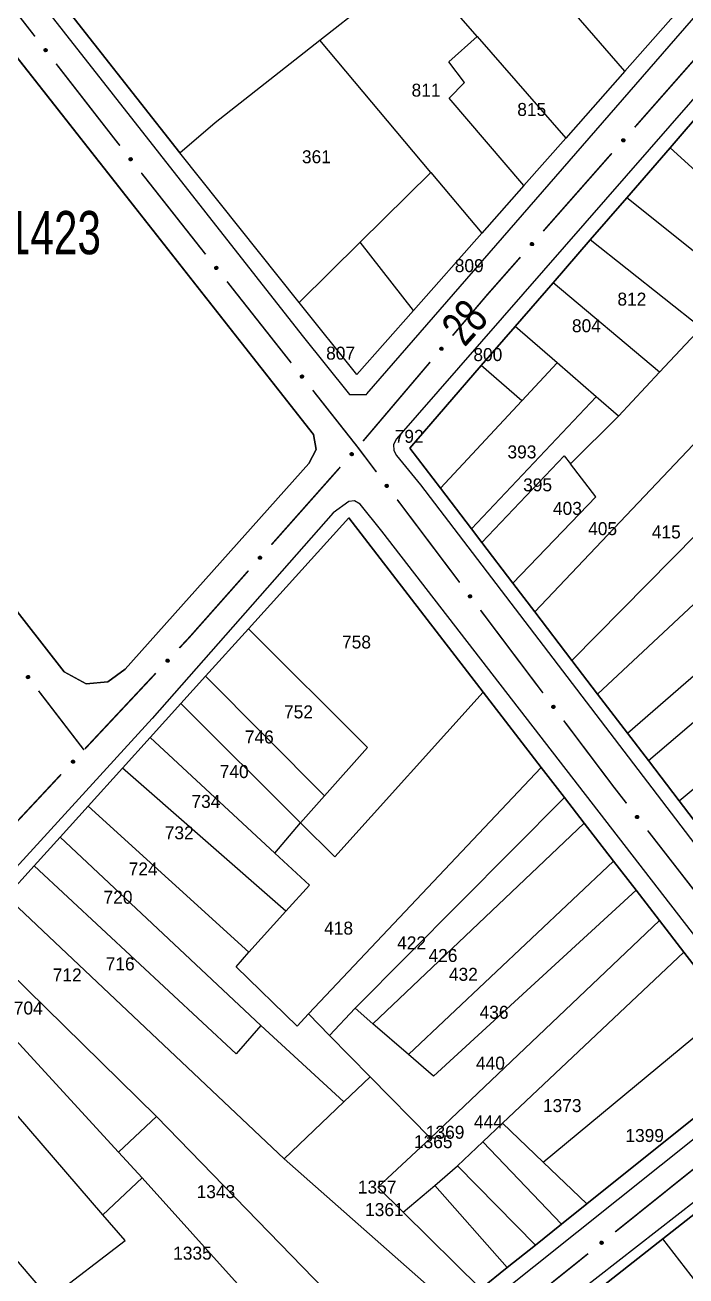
# Model space of a CAD drawing. Extents: x 200123 to 201542, y 4839549 to 4841240.
# Drawn here: x 200723.2 to 200799.7, y 4839982.2 to 4840126.8 of the extents above; entities that cross this region are included whole.
import ezdxf
from ezdxf.enums import TextEntityAlignment as Align

# ---------------------------------------------------------------- set-up
doc = ezdxf.new("R2010")
doc.units = 0
doc.header["$LTSCALE"] = 1.5
doc.header["$MEASUREMENT"] = 0
for name, color, linetype in [('CD_MALHA_LOTES', 7, 'CONTINUOUS'), ('CD_TXT_QUADRA', 2, 'CONTINUOUS'), ('RU-QUADRA', 210, 'CONTINUOUS'), ('SV-EIXO-RUA-PAV', 20, 'CONTINUOUS'), ('SV-RUA-PAVIM', 7, 'CONTINUOUS'), ('SV-TXT-RUA-PAV', 7, 'CONTINUOUS'), ('Th_NmrPort', 1, 'CONTINUOUS')]:
    doc.layers.add(name, color=color, linetype=linetype)
doc.styles.add('ARIAL', font='ARIAL.SHX')

msp = doc.modelspace()

# ---------------------------------------------------------------- linework, layer by layer
at = {"layer": 'CD_MALHA_LOTES', "linetype": 'Continuous', "flags": 128}
for points in [[(200706.27, 4840156.33), (200741.15, 4840112.02)], [(200792.64, 4840121.47), (200776.47, 4840140.09)], [(200680.42, 4840112.7), (200727.78, 4840052.02), (200730.31, 4840050.63), (200732.8, 4840050.88), (200734.82, 4840052.34), (200756.06, 4840076.1), (200756.92, 4840077.73), (200756.59, 4840079.46), (200711.19, 4840137.21)], [(200757.35, 4840125.07), (200768.35, 4840133.72)], [(200775.55, 4840125.48), (200768.35, 4840133.72)], [(200799.43, 4840129.15), (200792.64, 4840121.47)], [(200745.23, 4840115.55), (200757.35, 4840125.07)], [(200770.18, 4840109.77), (200757.35, 4840125.07)], [(200772.27, 4840122.57), (200775.55, 4840125.48)], [(200775.55, 4840125.48), (200785.81, 4840113.74)], [(200774.09, 4840120.16), (200772.27, 4840122.57)], [(200792.64, 4840121.47), (200785.81, 4840113.74)], [(200772.29, 4840118.35), (200774.09, 4840120.16)], [(200780.94, 4840108.24), (200772.29, 4840118.35)], [(200797.85, 4840112.63), (200802.06, 4840117.49)], [(200741.15, 4840112.02), (200745.23, 4840115.55)], [(200785.81, 4840113.74), (200780.94, 4840108.24)], [(200754.96, 4840094.74), (200741.15, 4840112.02)], [(200792.84, 4840106.85), (200797.85, 4840112.63)], [(200816.79, 4840095.41), (200797.85, 4840112.63)], [(200762.01, 4840101.7), (200770.18, 4840109.77)], [(200770.18, 4840109.77), (200776.08, 4840102.74)], [(200780.94, 4840108.24), (200776.08, 4840102.74)], [(200788.61, 4840101.97), (200792.84, 4840106.85)], [(200812.63, 4840091.03), (200792.84, 4840106.85)], [(200754.96, 4840094.74), (200762.01, 4840101.7)], [(200768.16, 4840093.79), (200762.01, 4840101.7)], [(200776.08, 4840102.74), (200768.16, 4840093.79)], [(200784.33, 4840097.02), (200788.61, 4840101.97)], [(200801.44, 4840091.82), (200788.61, 4840101.97)], [(200779.95, 4840091.96), (200784.33, 4840097.02)], [(200796.62, 4840086.67), (200784.33, 4840097.02)], [(200761.62, 4840086.4), (200754.96, 4840094.74)], [(200786.51, 4840053.35), (200827.07, 4840094.41)], [(200768.16, 4840093.79), (200761.62, 4840086.4)], [(200776.02, 4840087.43), (200779.95, 4840091.96)], [(200784.78, 4840087.77), (200779.95, 4840091.96)], [(200801.44, 4840091.82), (200796.62, 4840086.67)], [(200789.48, 4840049.45), (200832.27, 4840089.43)], [(200767.76, 4840077.9), (200776.02, 4840087.43)], [(200780.7, 4840083.38), (200776.02, 4840087.43)], [(200784.78, 4840087.77), (200780.7, 4840083.38)], [(200789.31, 4840083.84), (200784.78, 4840087.77)], [(200782.21, 4840058.97), (200808.27, 4840086.43)], [(200796.62, 4840086.67), (200791.89, 4840081.6)], [(200771.3, 4840073.27), (200780.7, 4840083.38)], [(200774.89, 4840068.57), (200789.31, 4840083.84)], [(200791.89, 4840081.6), (200789.31, 4840083.84)], [(200792.93, 4840044.94), (200837.52, 4840083.64)], [(200786.35, 4840076.06), (200791.89, 4840081.6)], [(200795.36, 4840041.76), (200840.03, 4840079.82)], [(200771.3, 4840073.27), (200767.76, 4840077.9)], [(200776.08, 4840067), (200785.6, 4840077.02)], [(200785.6, 4840077.02), (200786.35, 4840076.06)], [(200789.28, 4840072.26), (200786.35, 4840076.06)], [(200774.89, 4840068.57), (200771.3, 4840073.27)], [(200779.68, 4840062.29), (200789.28, 4840072.26)], [(200749.07, 4840057.01), (200760.68, 4840069.85)], [(200760.68, 4840069.85), (200776.24, 4840049.69)], [(200798.92, 4840037.1), (200839.15, 4840070.7)], [(200776.08, 4840067), (200774.89, 4840068.57)], [(200779.68, 4840062.29), (200776.08, 4840067)], [(200782.21, 4840058.97), (200779.68, 4840062.29)], [(200786.51, 4840053.35), (200782.21, 4840058.97)], [(200744.13, 4840051.54), (200749.07, 4840057.01)], [(200762.84, 4840043.3), (200749.07, 4840057.01)], [(200789.48, 4840049.45), (200786.51, 4840053.35)], [(200741.26, 4840048.36), (200744.13, 4840051.54)], [(200757.88, 4840037.71), (200744.13, 4840051.54)], [(200776.24, 4840049.69), (200759.06, 4840030.63)], [(200776.24, 4840049.69), (200782.96, 4840040.98)], [(200792.93, 4840044.94), (200789.48, 4840049.45)], [(200737.71, 4840044.43), (200741.26, 4840048.36)], [(200755.1, 4840034.57), (200741.26, 4840048.36)], [(200734.52, 4840040.9), (200737.71, 4840044.43)], [(200752.15, 4840031.06), (200737.71, 4840044.43)], [(200795.36, 4840041.76), (200792.93, 4840044.94)], [(200757.88, 4840037.71), (200762.84, 4840043.3)], [(200730.55, 4840036.51), (200734.52, 4840040.9)], [(200753.39, 4840024.35), (200734.52, 4840040.9)], [(200756.02, 4840012.47), (200782.96, 4840040.98)], [(200782.96, 4840040.98), (200785.64, 4840037.51)], [(200798.92, 4840037.1), (200795.36, 4840041.76)], [(200727.3, 4840032.91), (200730.55, 4840036.51)], [(200749.13, 4840019.62), (200730.55, 4840036.51)], [(200755.1, 4840034.57), (200757.88, 4840037.71)], [(200761.41, 4840013.14), (200785.64, 4840037.51)], [(200785.64, 4840037.51), (200787.93, 4840034.54)], [(200806, 4840027.83), (200798.92, 4840037.1)], [(200752.15, 4840031.06), (200755.1, 4840034.57)], [(200759.06, 4840030.63), (200755.1, 4840034.57)], [(200763.49, 4840011.34), (200787.93, 4840034.54)], [(200787.93, 4840034.54), (200791.33, 4840030.14)], [(200724.31, 4840029.61), (200727.3, 4840032.91)], [(200750.51, 4840011.14), (200727.3, 4840032.91)], [(200756.13, 4840027.38), (200752.15, 4840031.06)], [(200721.1, 4840026.05), (200724.31, 4840029.61)], [(200747.65, 4840007.85), (200724.31, 4840029.61)], [(200767.6, 4840007.79), (200791.33, 4840030.14)], [(200791.33, 4840030.14), (200793.92, 4840026.79)], [(200753.39, 4840024.35), (200756.13, 4840027.38)], [(200793.92, 4840026.79), (200770.5, 4840005.28)], [(200793.92, 4840026.79), (200796.62, 4840023.29)], [(200753.2, 4839995.73), (200721.1, 4840026.05)], [(200749.13, 4840019.62), (200753.39, 4840024.35)], [(200770.13, 4839998.12), (200796.62, 4840023.29)], [(200796.62, 4840023.29), (200799.46, 4840019.61)], [(200738.46, 4840000.61), (200717.05, 4840021.57)], [(200747.67, 4840017.91), (200749.13, 4840019.62)], [(200778.47, 4839999.83), (200799.46, 4840019.61)], [(200799.46, 4840019.61), (200804.54, 4840013.03)], [(200734.03, 4839996.51), (200714.05, 4840018.25)], [(200754.72, 4840011.07), (200747.67, 4840017.91)], [(200732.23, 4839989.26), (200710.56, 4840014.39)], [(200756.02, 4840012.47), (200754.72, 4840011.07)], [(200758.46, 4840009.99), (200756.02, 4840012.47)], [(200758.46, 4840009.99), (200761.41, 4840013.14)], [(200763.49, 4840011.34), (200761.41, 4840013.14)], [(200783.16, 4839995.35), (200804.54, 4840013.03)], [(200804.54, 4840013.03), (200807.77, 4840008.84), (200807.17, 4840005.67), (200788.22, 4839990.51)], [(200750.51, 4840011.14), (200747.65, 4840007.85)], [(200760.13, 4840002.31), (200750.51, 4840011.14)], [(200767.6, 4840007.79), (200763.49, 4840011.34)], [(200763.17, 4840005.2), (200758.46, 4840009.99)], [(200770.5, 4840005.28), (200767.6, 4840007.79)], [(200726.06, 4839979.58), (200703.23, 4840006.27)], [(200760.13, 4840002.31), (200763.17, 4840005.2)], [(200770.13, 4839998.12), (200763.17, 4840005.2)], [(200753.2, 4839995.73), (200760.13, 4840002.31)], [(200734.03, 4839996.51), (200738.46, 4840000.61)], [(200738.46, 4840000.61), (200765.74, 4839972.54)], [(200776.19, 4839997.69), (200778.47, 4839999.83)], [(200783.16, 4839995.35), (200778.47, 4839999.83)], [(200797.02, 4839986.46), (200814.48, 4840000.19)], [(200764.06, 4839992.44), (200770.13, 4839998.12)], [(200773.27, 4839994.93), (200776.19, 4839997.69)], [(200785.3, 4839988.18), (200776.19, 4839997.69)], [(200736.78, 4839993.51), (200734.03, 4839996.51)], [(200772.95, 4839978.3), (200753.2, 4839995.73)], [(200770.63, 4839992.66), (200773.27, 4839994.93)], [(200782.28, 4839985.76), (200773.27, 4839994.93)], [(200788.22, 4839990.51), (200783.16, 4839995.35)], [(200732.23, 4839989.26), (200736.78, 4839993.51)], [(200759.88, 4839967.85), (200736.78, 4839993.51)], [(200766.99, 4839989.55), (200764.06, 4839992.44)], [(200766.99, 4839989.55), (200770.63, 4839992.66)], [(200779.03, 4839983.16), (200770.63, 4839992.66)], [(200788.22, 4839990.51), (200785.3, 4839988.18)], [(200734.8, 4839986.27), (200732.23, 4839989.26)], [(200775.96, 4839980.71), (200766.99, 4839989.55)], [(200785.3, 4839988.18), (200782.28, 4839985.76)], [(200726.06, 4839979.58), (200734.8, 4839986.27)], [(200788.35, 4839979.65), (200797.02, 4839986.46)], [(200807.51, 4839972.9), (200797.02, 4839986.46)], [(200782.28, 4839985.76), (200779.03, 4839983.16)], [(200779.03, 4839983.16), (200775.96, 4839980.71)]]:
    msp.add_lwpolyline(points, dxfattribs=at)
at = {"layer": 'RU-QUADRA', "linetype": 'Continuous', "flags": 128}
for points in [[(200815.32, 4840147.11), (200799.43, 4840129.15), (200792.64, 4840121.47), (200785.81, 4840113.74), (200780.94, 4840108.24), (200776.08, 4840102.74), (200768.16, 4840093.79), (200761.62, 4840086.4), (200754.96, 4840094.74), (200741.15, 4840112.02), (200706.27, 4840156.33), (200711.93, 4840160.52), (200718.93, 4840166.08), (200722.77, 4840169.13), (200726.25, 4840171.89), (200730.64, 4840175.37), (200734.06, 4840178.09), (200737.37, 4840180.72), (200741.04, 4840183.63), (200744.33, 4840186.24), (200750.56, 4840191.18), (200792.24, 4840224.27), (200793.67, 4840225.45), (200835.56, 4840171.21)], [(200802.06, 4840117.49), (200797.85, 4840112.63), (200792.84, 4840106.85), (200788.61, 4840101.97), (200784.33, 4840097.02), (200779.95, 4840091.96), (200776.02, 4840087.43), (200767.76, 4840077.9), (200771.3, 4840073.27), (200774.89, 4840068.57), (200776.08, 4840067), (200779.68, 4840062.29), (200782.21, 4840058.97), (200786.51, 4840053.35), (200789.48, 4840049.45), (200792.93, 4840044.94), (200795.36, 4840041.76), (200798.92, 4840037.1), (200806, 4840027.83)], [(200804.54, 4840013.03), (200799.46, 4840019.61), (200796.62, 4840023.29), (200793.92, 4840026.79), (200791.33, 4840030.14), (200787.93, 4840034.54), (200785.64, 4840037.51), (200782.96, 4840040.98), (200776.24, 4840049.69), (200760.68, 4840069.85), (200749.07, 4840057.01), (200744.13, 4840051.54), (200741.26, 4840048.36), (200737.71, 4840044.43), (200734.52, 4840040.9), (200730.55, 4840036.51), (200727.3, 4840032.91), (200724.31, 4840029.61), (200721.1, 4840026.05)], [(200775.96, 4839980.71), (200779.03, 4839983.16), (200782.28, 4839985.76), (200785.3, 4839988.18), (200788.22, 4839990.51), (200807.17, 4840005.67)], [(200814.48, 4840000.19), (200797.02, 4839986.46), (200788.35, 4839979.65)]]:
    msp.add_lwpolyline(points, dxfattribs=at)
msp.add_lwpolyline([(200697.21, 4840150.98), (200699.07, 4840151.52), (200700.47, 4840150.85), (200756.59, 4840079.46), (200756.92, 4840077.73), (200756.06, 4840076.1), (200734.82, 4840052.34), (200732.8, 4840050.88), (200730.31, 4840050.63), (200727.78, 4840052.02), (200673.82, 4840121.16), (200671.39, 4840123.94), (200670.1, 4840126.13), (200669.86, 4840128.02), (200671.07, 4840130.3)], close=True, dxfattribs=at)
at = {"layer": 'SV-EIXO-RUA-PAV', "const_width": 0.18}
for points in [[(200724.383133, 4840125.487824), (200717.017682, 4840134.961479)], [(200801.698481, 4840123.98917), (200793.765448, 4840114.985449)], [(200733.54, 4840113.71), (200726.838284, 4840122.329939)], [(200733.590413, 4840113.646121), (200733.54, 4840113.71)], [(200734.209922, 4840112.861131), (200733.590413, 4840113.646121)], [(200791.121104, 4840111.984208), (200783.188071, 4840102.980487)], [(200744.122064, 4840100.301297), (200736.687958, 4840109.721173)], [(200780.543727, 4840099.979247), (200777.238297, 4840096.227696)], [(200754.034207, 4840087.741463), (200746.6001, 4840097.161339)], [(200777.238297, 4840096.227696), (200776.65, 4840095.56)], [(200776.65, 4840095.56), (200772.695031, 4840090.902574)], [(200770.105899, 4840087.853575), (200762.338501, 4840078.706579)], [(200761.73, 4840077.99), (200756.512242, 4840084.601504)], [(200762.077758, 4840077.528833), (200761.73, 4840077.99)], [(200763.884009, 4840075.133534), (200762.077758, 4840077.528833)], [(200759.699885, 4840075.700521), (200751.738427, 4840066.721925)], [(200773.517347, 4840062.358606), (200766.292343, 4840071.939802)], [(200749.084608, 4840063.72906), (200742.45006, 4840056.246896)], [(200783.150686, 4840049.583678), (200775.925682, 4840059.164874)], [(200742.24, 4840056.01), (200741.089009, 4840054.781584)], [(200742.45006, 4840056.246896), (200742.24, 4840056.01)], [(200738.354066, 4840051.862666), (200730.149235, 4840043.105911)], [(200724.797907, 4840049.835788), (200729.671974, 4840043.492014)], [(200791.29, 4840038.79), (200785.55902, 4840046.389946)], [(200729.671974, 4840043.492014), (200730.05, 4840043)], [(200727.418382, 4840040.183165), (200719.226284, 4840031.414498)], [(200791.58564, 4840038.410046), (200791.29, 4840038.79)], [(200792.813832, 4840036.831583), (200791.58564, 4840038.410046)], [(200802.639365, 4840024.203879), (200795.270215, 4840033.674657)], [(200791.502089, 4839987.26735), (200800.864252, 4839994.774007)], [(200779.019205, 4839977.258473), (200788.381368, 4839984.76513)]]:
    msp.add_lwpolyline(points, dxfattribs=at)
at = {"layer": 'SV-EIXO-RUA-PAV'}
for points in [[(200725.611992, 4840123.727884), (200725.563382, 4840123.733272), (200725.522705, 4840123.747842), (200725.492276, 4840123.76976), (200725.470437, 4840123.796139), (200725.451134, 4840123.825642), (200725.438236, 4840123.859682), (200725.432289, 4840123.900633), (200725.437351, 4840123.949434), (200725.455016, 4840123.990122), (200725.474907, 4840124.021104), (200725.501103, 4840124.04546), (200725.530078, 4840124.063732), (200725.565879, 4840124.075961), (200725.607438, 4840124.081582), (200725.656386, 4840124.075304), (200725.696167, 4840124.060746), (200725.725042, 4840124.038774), (200725.749361, 4840124.012284), (200725.768707, 4840123.981927), (200725.781176, 4840123.94844), (200725.786761, 4840123.906587), (200725.779924, 4840123.858357), (200725.765857, 4840123.818515), (200725.744296, 4840123.789338), (200725.717677, 4840123.765983), (200725.688321, 4840123.746263), (200725.654644, 4840123.731873), (200725.611992, 4840123.727884)], [(200792.620856, 4840113.519861), (200792.624633, 4840113.471098), (200792.617907, 4840113.428417), (200792.602052, 4840113.394433), (200792.580211, 4840113.368056), (200792.554827, 4840113.343587), (200792.523792, 4840113.324564), (200792.48467, 4840113.311081), (200792.435781, 4840113.306949), (200792.392511, 4840113.316712), (200792.358362, 4840113.330473), (200792.329546, 4840113.351664), (200792.306189, 4840113.376722), (200792.287495, 4840113.409613), (200792.274218, 4840113.449393), (200792.271253, 4840113.498653), (200792.278133, 4840113.540451), (200792.294332, 4840113.572919), (200792.315819, 4840113.601754), (200792.342034, 4840113.626424), (200792.372606, 4840113.644921), (200792.412683, 4840113.658217), (200792.461341, 4840113.6605), (200792.503108, 4840113.654114), (200792.535795, 4840113.638375), (200792.563707, 4840113.616581), (200792.588558, 4840113.59142), (200792.608979, 4840113.561019), (200792.620856, 4840113.519861)], [(200735.451539, 4840111.110168), (200735.40289, 4840111.115203), (200735.362109, 4840111.129477), (200735.331521, 4840111.151173), (200735.309491, 4840111.177393), (200735.289975, 4840111.206755), (200735.276829, 4840111.2407), (200735.270585, 4840111.281607), (200735.275292, 4840111.330443), (200735.292661, 4840111.371259), (200735.312326, 4840111.402385), (200735.338344, 4840111.42693), (200735.367186, 4840111.445412), (200735.402897, 4840111.457901), (200735.444414, 4840111.463824), (200735.493407, 4840111.457902), (200735.533292, 4840111.443634), (200735.562327, 4840111.421872), (200735.586838, 4840111.395559), (200735.606403, 4840111.365343), (200735.619115, 4840111.331948), (200735.625004, 4840111.290137), (200735.618518, 4840111.241858), (200735.604741, 4840111.201915), (200735.583393, 4840111.172583), (200735.556944, 4840111.149035), (200735.527732, 4840111.129102), (200735.49416, 4840111.114467), (200735.451539, 4840111.110168)], [(200782.043479, 4840101.514899), (200782.047256, 4840101.466137), (200782.040531, 4840101.423456), (200782.024675, 4840101.389472), (200782.002834, 4840101.363095), (200781.97745, 4840101.338626), (200781.946415, 4840101.319603), (200781.907293, 4840101.306119), (200781.858404, 4840101.301987), (200781.815134, 4840101.31175), (200781.780985, 4840101.325512), (200781.752169, 4840101.346703), (200781.728813, 4840101.37176), (200781.710119, 4840101.404651), (200781.696841, 4840101.444431), (200781.693876, 4840101.493691), (200781.700756, 4840101.535489), (200781.716955, 4840101.567958), (200781.738443, 4840101.596792), (200781.764657, 4840101.621462), (200781.795229, 4840101.63996), (200781.835306, 4840101.653256), (200781.883964, 4840101.655538), (200781.925731, 4840101.649152), (200781.958418, 4840101.633414), (200781.98633, 4840101.61162), (200782.011181, 4840101.586458), (200782.031602, 4840101.556057), (200782.043479, 4840101.514899)], [(200745.363681, 4840098.550334), (200745.315033, 4840098.555368), (200745.274251, 4840098.569643), (200745.243664, 4840098.591339), (200745.221634, 4840098.617558), (200745.202117, 4840098.646921), (200745.188972, 4840098.680866), (200745.182727, 4840098.721772), (200745.187434, 4840098.770609), (200745.204803, 4840098.811425), (200745.224469, 4840098.84255), (200745.250486, 4840098.867096), (200745.279328, 4840098.885578), (200745.31504, 4840098.898066), (200745.356557, 4840098.90399), (200745.405549, 4840098.898068), (200745.445434, 4840098.8838), (200745.474469, 4840098.862038), (200745.49898, 4840098.835725), (200745.518546, 4840098.805509), (200745.531257, 4840098.772114), (200745.537146, 4840098.730302), (200745.530661, 4840098.682024), (200745.516884, 4840098.642081), (200745.495535, 4840098.612749), (200745.469087, 4840098.5892), (200745.439874, 4840098.569267), (200745.406302, 4840098.554633), (200745.363681, 4840098.550334)], [(200771.577376, 4840089.416342), (200771.582042, 4840089.367656), (200771.576097, 4840089.32486), (200771.560865, 4840089.290592), (200771.539509, 4840089.263821), (200771.514576, 4840089.238893), (200771.483893, 4840089.219307), (200771.445023, 4840089.205111), (200771.396218, 4840089.200088), (200771.352777, 4840089.209059), (200771.318383, 4840089.222195), (200771.289185, 4840089.242857), (200771.265374, 4840089.267484), (200771.246083, 4840089.300028), (200771.232082, 4840089.339559), (200771.228219, 4840089.388757), (200771.234335, 4840089.430674), (200771.249939, 4840089.463432), (200771.270896, 4840089.492654), (200771.296656, 4840089.517798), (200771.326885, 4840089.536851), (200771.366713, 4840089.550876), (200771.415321, 4840089.554046), (200771.457198, 4840089.548423), (200771.490167, 4840089.533284), (200771.518471, 4840089.512003), (200771.543778, 4840089.487299), (200771.56475, 4840089.457276), (200771.577376, 4840089.416342)], [(200755.275824, 4840085.9905), (200755.227175, 4840085.995534), (200755.186393, 4840086.009809), (200755.155806, 4840086.031505), (200755.133776, 4840086.057724), (200755.114259, 4840086.087087), (200755.101114, 4840086.121031), (200755.094869, 4840086.161938), (200755.099577, 4840086.210775), (200755.116945, 4840086.251591), (200755.136611, 4840086.282716), (200755.162629, 4840086.307262), (200755.191471, 4840086.325743), (200755.227182, 4840086.338232), (200755.268699, 4840086.344156), (200755.317691, 4840086.338234), (200755.357577, 4840086.323965), (200755.386611, 4840086.302203), (200755.411122, 4840086.275891), (200755.430688, 4840086.245675), (200755.4434, 4840086.21228), (200755.449289, 4840086.170468), (200755.442803, 4840086.12219), (200755.429026, 4840086.082247), (200755.407677, 4840086.052914), (200755.381229, 4840086.029366), (200755.352017, 4840086.009433), (200755.318445, 4840085.994798), (200755.275824, 4840085.9905)], [(200761.204484, 4840077.231425), (200761.208107, 4840077.182651), (200761.201247, 4840077.139991), (200761.185284, 4840077.106058), (200761.16336, 4840077.07975), (200761.137899, 4840077.055361), (200761.106804, 4840077.036436), (200761.067639, 4840077.023077), (200761.018737, 4840077.019099), (200760.975498, 4840077.028999), (200760.941393, 4840077.042868), (200760.912644, 4840077.06415), (200760.889367, 4840077.089281), (200760.870777, 4840077.122231), (200760.857625, 4840077.162053), (200760.854816, 4840077.211322), (200760.861828, 4840077.253098), (200760.87813, 4840077.285515), (200760.899708, 4840077.314282), (200760.926, 4840077.338869), (200760.956631, 4840077.35727), (200760.996749, 4840077.370439), (200761.045415, 4840077.372568), (200761.087161, 4840077.366049), (200761.119798, 4840077.350207), (200761.147641, 4840077.328326), (200761.172413, 4840077.303086), (200761.192738, 4840077.27262), (200761.204484, 4840077.231425)], [(200765.086792, 4840073.355671), (200765.038266, 4840073.361775), (200764.997808, 4840073.376943), (200764.967706, 4840073.399307), (200764.946258, 4840073.426005), (200764.927392, 4840073.45579), (200764.914997, 4840073.490016), (200764.909654, 4840073.53105), (200764.915435, 4840073.579771), (200764.933698, 4840073.620195), (200764.954044, 4840073.65088), (200764.980595, 4840073.674847), (200765.009837, 4840073.69269), (200765.045814, 4840073.704389), (200765.087452, 4840073.709398), (200765.136302, 4840073.702399), (200765.175864, 4840073.687256), (200765.204412, 4840073.664861), (200765.228338, 4840073.638015), (200765.247234, 4840073.607376), (200765.259208, 4840073.573709), (200765.264175, 4840073.531778), (200765.256629, 4840073.483654), (200765.241976, 4840073.444024), (200765.219987, 4840073.415168), (200765.193027, 4840073.392208), (200765.163383, 4840073.372923), (200765.129497, 4840073.35903), (200765.086792, 4840073.355671)], [(200750.589207, 4840065.259963), (200750.59283, 4840065.211189), (200750.58597, 4840065.168529), (200750.570007, 4840065.134596), (200750.548083, 4840065.108288), (200750.522622, 4840065.0839), (200750.491527, 4840065.064975), (200750.452362, 4840065.051615), (200750.40346, 4840065.047637), (200750.360222, 4840065.057537), (200750.326116, 4840065.071407), (200750.297367, 4840065.092689), (200750.27409, 4840065.11782), (200750.2555, 4840065.15077), (200750.242349, 4840065.190591), (200750.239539, 4840065.23986), (200750.246551, 4840065.281637), (200750.262853, 4840065.314053), (200750.284431, 4840065.34282), (200750.310723, 4840065.367407), (200750.341354, 4840065.385808), (200750.381472, 4840065.398977), (200750.430138, 4840065.401106), (200750.471884, 4840065.394588), (200750.504521, 4840065.378746), (200750.532364, 4840065.356864), (200750.557136, 4840065.331624), (200750.577461, 4840065.301159), (200750.589207, 4840065.259963)], [(200774.72013, 4840060.580743), (200774.671604, 4840060.586846), (200774.631147, 4840060.602015), (200774.601044, 4840060.624379), (200774.579596, 4840060.651077), (200774.560731, 4840060.680862), (200774.548335, 4840060.715088), (200774.542992, 4840060.756122), (200774.548773, 4840060.804843), (200774.567036, 4840060.845267), (200774.587382, 4840060.875952), (200774.613934, 4840060.899919), (200774.643175, 4840060.917761), (200774.679153, 4840060.929461), (200774.72079, 4840060.93447), (200774.769641, 4840060.927471), (200774.809202, 4840060.912328), (200774.837751, 4840060.889933), (200774.861677, 4840060.863087), (200774.880573, 4840060.832448), (200774.892546, 4840060.798781), (200774.897514, 4840060.75685), (200774.889967, 4840060.708726), (200774.875314, 4840060.669096), (200774.853326, 4840060.64024), (200774.826365, 4840060.61728), (200774.796722, 4840060.597995), (200774.762836, 4840060.584102), (200774.72013, 4840060.580743)], [(200739.900106, 4840053.351707), (200739.902389, 4840053.302852), (200739.894361, 4840053.260396), (200739.877473, 4840053.226913), (200739.854835, 4840053.201217), (200739.828715, 4840053.177536), (200739.797112, 4840053.159472), (200739.757595, 4840053.147192), (200739.708603, 4840053.144558), (200739.665652, 4840053.15564), (200739.63194, 4840053.17044), (200739.603786, 4840053.192503), (200739.581207, 4840053.218263), (200739.563528, 4840053.251711), (200739.551475, 4840053.291879), (200739.550018, 4840053.341206), (200739.558174, 4840053.382774), (200739.575359, 4840053.414732), (200739.597719, 4840053.442895), (200739.624676, 4840053.466752), (200739.655799, 4840053.484305), (200739.696264, 4840053.496369), (200739.744969, 4840053.497161), (200739.786522, 4840053.4895), (200739.818712, 4840053.472768), (200739.845943, 4840053.450131), (200739.870013, 4840053.424221), (200739.889495, 4840053.393209), (200739.900106, 4840053.351707)], [(200723.579142, 4840051.602734), (200723.627721, 4840051.597068), (200723.668314, 4840051.582265), (200723.698617, 4840051.560174), (200723.720304, 4840051.53367), (200723.739438, 4840051.504056), (200723.752141, 4840051.469944), (200723.757854, 4840051.428959), (200723.752513, 4840051.380188), (200723.734615, 4840051.339601), (200723.714547, 4840051.308734), (200723.688212, 4840051.284528), (200723.659133, 4840051.266423), (200723.623262, 4840051.254399), (200723.581672, 4840051.249015), (200723.53276, 4840051.255573), (200723.493064, 4840051.270359), (200723.464315, 4840051.292496), (200723.440147, 4840051.319125), (200723.420976, 4840051.349592), (200723.408699, 4840051.38315), (200723.403354, 4840051.425034), (200723.410466, 4840051.473224), (200723.424761, 4840051.512985), (200723.446489, 4840051.542038), (200723.473241, 4840051.56524), (200723.50271, 4840051.584792), (200723.536469, 4840051.598989), (200723.579142, 4840051.602734)], [(200784.353469, 4840047.805815), (200784.304943, 4840047.811918), (200784.264485, 4840047.827087), (200784.234383, 4840047.849451), (200784.212935, 4840047.876149), (200784.194069, 4840047.905934), (200784.181674, 4840047.940159), (200784.176331, 4840047.981194), (200784.182112, 4840048.029915), (200784.200375, 4840048.070339), (200784.220721, 4840048.101024), (200784.247272, 4840048.124991), (200784.276514, 4840048.142833), (200784.312492, 4840048.154533), (200784.354129, 4840048.159542), (200784.402979, 4840048.152543), (200784.442541, 4840048.1374), (200784.471089, 4840048.115005), (200784.495015, 4840048.088159), (200784.513911, 4840048.05752), (200784.525885, 4840048.023853), (200784.530852, 4840047.981922), (200784.523306, 4840047.933798), (200784.508653, 4840047.894168), (200784.486664, 4840047.865312), (200784.459704, 4840047.842352), (200784.43006, 4840047.823067), (200784.396174, 4840047.809174), (200784.353469, 4840047.805815)], [(200728.962257, 4840041.674451), (200728.964611, 4840041.6256), (200728.956645, 4840041.583133), (200728.939806, 4840041.549625), (200728.917205, 4840041.523896), (200728.891119, 4840041.500178), (200728.859542, 4840041.482067), (200728.820044, 4840041.46973), (200728.771055, 4840041.467024), (200728.728088, 4840041.478044), (200728.694355, 4840041.492795), (200728.666169, 4840041.514817), (200728.643552, 4840041.540545), (200728.625825, 4840041.573967), (200728.613713, 4840041.614117), (200728.612185, 4840041.663442), (200728.62028, 4840041.705022), (200728.637419, 4840041.737004), (200728.659737, 4840041.765201), (200728.68666, 4840041.789096), (200728.717758, 4840041.806695), (200728.758205, 4840041.818817), (200728.806909, 4840041.81968), (200728.848472, 4840041.812079), (200728.880687, 4840041.795395), (200728.907951, 4840041.772797), (200728.932059, 4840041.746922), (200728.951585, 4840041.715938), (200728.962257, 4840041.674451)], [(200794.043378, 4840035.072123), (200793.994765, 4840035.077491), (200793.954083, 4840035.092046), (200793.923645, 4840035.113951), (200793.901796, 4840035.140322), (200793.882482, 4840035.169818), (200793.86957, 4840035.203852), (200793.863607, 4840035.244801), (200793.86865, 4840035.293604), (200793.886299, 4840035.3343), (200793.906178, 4840035.365289), (200793.932364, 4840035.389655), (200793.961332, 4840035.407938), (200793.997129, 4840035.420181), (200794.038685, 4840035.425819), (200794.087636, 4840035.41956), (200794.127422, 4840035.405018), (200794.156306, 4840035.383057), (200794.180636, 4840035.356576), (200794.199993, 4840035.326227), (200794.212475, 4840035.292745), (200794.218076, 4840035.250893), (200794.211259, 4840035.202661), (200794.197208, 4840035.162813), (200794.175658, 4840035.133629), (200794.149048, 4840035.110263), (200794.119699, 4840035.090531), (200794.086028, 4840035.076128), (200794.043378, 4840035.072123)], [(200789.76077, 4839986.012243), (200789.765429, 4839986.060929), (200789.779388, 4839986.101819), (200789.800846, 4839986.132573), (200789.826895, 4839986.154805), (200789.856106, 4839986.174548), (200789.889948, 4839986.187956), (200789.930805, 4839986.194516), (200789.979677, 4839986.190186), (200790.020626, 4839986.173133), (200790.051902, 4839986.153709), (200790.076648, 4839986.127881), (200790.095352, 4839986.099183), (200790.108116, 4839986.063569), (200790.114361, 4839986.022099), (200790.108817, 4839985.973062), (200790.094857, 4839985.933068), (200790.07332, 4839985.903866), (200790.047198, 4839985.879153), (200790.017134, 4839985.859354), (200789.983838, 4839985.846385), (200789.942073, 4839985.840173), (200789.893746, 4839985.846286), (200789.853698, 4839985.859754), (200789.824201, 4839985.880875), (200789.80045, 4839985.907141), (200789.780292, 4839985.936198), (200789.765398, 4839985.969656), (200789.76077, 4839986.012243)]]:
    msp.add_lwpolyline(points, close=True, dxfattribs=at)
for points in [[(200725.611992, 4840123.727884), (200725.432289, 4840123.900633)], [(200725.654644, 4840123.731873), (200725.437351, 4840123.949434)], [(200725.563382, 4840123.733272), (200725.438236, 4840123.859682)], [(200725.634222, 4840123.731646), (200725.438468, 4840123.923406)], [(200725.585633, 4840123.731895), (200725.440134, 4840123.874577)], [(200725.668691, 4840123.742889), (200725.448649, 4840123.965889)], [(200725.540158, 4840123.741478), (200725.450897, 4840123.836279)], [(200725.522705, 4840123.747842), (200725.451134, 4840123.825642)], [(200725.688321, 4840123.746263), (200725.455016, 4840123.990122)], [(200725.69981, 4840123.758441), (200725.466607, 4840124.000592)], [(200725.717677, 4840123.765983), (200725.474907, 4840124.021104)], [(200725.729733, 4840123.779977), (200725.491147, 4840124.033498)], [(200725.744296, 4840123.789338), (200725.501103, 4840124.04546)], [(200725.753554, 4840123.807139), (200725.517839, 4840124.052521)], [(200725.765857, 4840123.818515), (200725.530078, 4840124.063732)], [(200725.77235, 4840123.840764), (200725.55171, 4840124.066756)], [(200725.779924, 4840123.858357), (200725.565879, 4840124.075961)], [(200725.779778, 4840123.884564), (200725.588931, 4840124.076682)], [(200725.786761, 4840123.906587), (200725.607438, 4840124.081582)], [(200725.77871, 4840123.930401), (200725.63704, 4840124.072604)], [(200725.781176, 4840123.94844), (200725.656386, 4840124.075304)], [(200725.771776, 4840123.96822), (200725.680601, 4840124.063261)], [(200725.768707, 4840123.981927), (200725.696167, 4840124.060746)], [(200792.372606, 4840113.644921), (200792.271253, 4840113.498653)], [(200792.412683, 4840113.658217), (200792.274218, 4840113.449393)], [(200792.390789, 4840113.645865), (200792.277516, 4840113.48015)], [(200792.342034, 4840113.626424), (200792.278133, 4840113.540451)], [(200792.354928, 4840113.631996), (200792.278567, 4840113.524689)], [(200792.435621, 4840113.655466), (200792.282486, 4840113.432125)], [(200792.461341, 4840113.6605), (200792.287495, 4840113.409613)], [(200792.480038, 4840113.656341), (200792.299182, 4840113.397409)], [(200792.503108, 4840113.654114), (200792.306189, 4840113.376722)], [(200792.51658, 4840113.644149), (200792.319487, 4840113.366789)], [(200792.535795, 4840113.638375), (200792.329546, 4840113.351664)], [(200792.54771, 4840113.625814), (200792.343156, 4840113.344115)], [(200792.563707, 4840113.616581), (200792.358362, 4840113.330473)], [(200792.574451, 4840113.600434), (200792.380063, 4840113.326146)], [(200792.588558, 4840113.59142), (200792.392511, 4840113.316712)], [(200792.595536, 4840113.572764), (200792.417507, 4840113.314978)], [(200792.608979, 4840113.561019), (200792.435781, 4840113.306949)], [(200792.613012, 4840113.540998), (200792.461144, 4840113.312903)], [(200792.620856, 4840113.519861), (200792.48467, 4840113.311081)], [(200792.621834, 4840113.493216), (200792.508804, 4840113.32365)], [(200792.624633, 4840113.471098), (200792.523792, 4840113.324564)], [(200792.620904, 4840113.446751), (200792.544422, 4840113.34137)], [(200792.617907, 4840113.428417), (200792.554827, 4840113.343587)], [(200735.451539, 4840111.110168), (200735.270585, 4840111.281607)], [(200735.49416, 4840111.114467), (200735.275292, 4840111.330443)], [(200735.47374, 4840111.114092), (200735.276598, 4840111.304424)], [(200735.40289, 4840111.115203), (200735.276829, 4840111.2407)], [(200735.425151, 4840111.113987), (200735.278619, 4840111.255609)], [(200735.508127, 4840111.125585), (200735.28647, 4840111.34698)], [(200735.379608, 4840111.12324), (200735.289661, 4840111.217389)], [(200735.362109, 4840111.129477), (200735.289975, 4840111.206755)], [(200735.527732, 4840111.129102), (200735.292661, 4840111.371259)], [(200735.539132, 4840111.141362), (200735.304176, 4840111.381812)], [(200735.556944, 4840111.149035), (200735.312326, 4840111.402385)], [(200735.568898, 4840111.163115), (200735.328476, 4840111.414896)], [(200735.583393, 4840111.172583), (200735.338344, 4840111.42693)], [(200735.592521, 4840111.19045), (200735.355028, 4840111.434113)], [(200735.604741, 4840111.201915), (200735.367186, 4840111.445412)], [(200735.611072, 4840111.224211), (200735.388795, 4840111.448593)], [(200735.618518, 4840111.241858), (200735.402897, 4840111.457901)], [(200735.618181, 4840111.268064), (200735.425943, 4840111.45879)], [(200735.625004, 4840111.290137), (200735.444414, 4840111.463824)], [(200735.61678, 4840111.313891), (200735.474081, 4840111.455061)], [(200735.619115, 4840111.331948), (200735.493407, 4840111.457902)], [(200735.609572, 4840111.351659), (200735.517708, 4840111.446035)], [(200735.606403, 4840111.365343), (200735.533292, 4840111.443634)], [(200781.795229, 4840101.63996), (200781.693876, 4840101.493691)], [(200781.835306, 4840101.653256), (200781.696841, 4840101.444431)], [(200781.813412, 4840101.640903), (200781.700139, 4840101.475189)], [(200781.764657, 4840101.621462), (200781.700756, 4840101.535489)], [(200781.777551, 4840101.627035), (200781.701191, 4840101.519728)], [(200781.858244, 4840101.650505), (200781.705109, 4840101.427164)], [(200781.883964, 4840101.655538), (200781.710119, 4840101.404651)], [(200781.902661, 4840101.651379), (200781.721805, 4840101.392448)], [(200781.925731, 4840101.649152), (200781.728813, 4840101.37176)], [(200781.939203, 4840101.639187), (200781.74211, 4840101.361828)], [(200781.958418, 4840101.633414), (200781.752169, 4840101.346703)], [(200781.970333, 4840101.620853), (200781.765779, 4840101.339154)], [(200781.98633, 4840101.61162), (200781.780985, 4840101.325512)], [(200781.997074, 4840101.595473), (200781.802686, 4840101.321185)], [(200782.011181, 4840101.586458), (200781.815134, 4840101.31175)], [(200782.018159, 4840101.567802), (200781.84013, 4840101.310017)], [(200782.031602, 4840101.556057), (200781.858404, 4840101.301987)], [(200782.035635, 4840101.536036), (200781.883767, 4840101.307941)], [(200782.043479, 4840101.514899), (200781.907293, 4840101.306119)], [(200782.044457, 4840101.488255), (200781.931427, 4840101.318689)], [(200782.047256, 4840101.466137), (200781.946415, 4840101.319603)], [(200782.043527, 4840101.44179), (200781.967045, 4840101.336409)], [(200782.040531, 4840101.423456), (200781.97745, 4840101.338626)], [(200745.363681, 4840098.550334), (200745.182727, 4840098.721772)], [(200745.406302, 4840098.554633), (200745.187434, 4840098.770609)], [(200745.385883, 4840098.554258), (200745.188741, 4840098.74459)], [(200745.315033, 4840098.555368), (200745.188972, 4840098.680866)], [(200745.337294, 4840098.554153), (200745.190761, 4840098.695775)], [(200745.420269, 4840098.565751), (200745.198612, 4840098.787146)], [(200745.29175, 4840098.563405), (200745.201803, 4840098.657555)], [(200745.274251, 4840098.569643), (200745.202117, 4840098.646921)], [(200745.439874, 4840098.569267), (200745.204803, 4840098.811425)], [(200745.451274, 4840098.581528), (200745.216318, 4840098.821978)], [(200745.469087, 4840098.5892), (200745.224469, 4840098.84255)], [(200745.48104, 4840098.603281), (200745.240618, 4840098.855062)], [(200745.495535, 4840098.612749), (200745.250486, 4840098.867096)], [(200745.504663, 4840098.630616), (200745.267171, 4840098.874279)], [(200745.516884, 4840098.642081), (200745.279328, 4840098.885578)], [(200745.523214, 4840098.664377), (200745.300938, 4840098.888759)], [(200745.530661, 4840098.682024), (200745.31504, 4840098.898066)], [(200745.530324, 4840098.70823), (200745.338086, 4840098.898955)], [(200745.537146, 4840098.730302), (200745.356557, 4840098.90399)], [(200745.528923, 4840098.754057), (200745.386223, 4840098.895227)], [(200745.531257, 4840098.772114), (200745.405549, 4840098.898068)], [(200745.521714, 4840098.791825), (200745.429851, 4840098.886201)], [(200745.518546, 4840098.805509), (200745.445434, 4840098.8838)], [(200771.326885, 4840089.536851), (200771.228219, 4840089.388757)], [(200771.366713, 4840089.550876), (200771.232082, 4840089.339559)], [(200771.296656, 4840089.517798), (200771.234335, 4840089.430674)], [(200771.345048, 4840089.538126), (200771.234818, 4840089.370372)], [(200771.309446, 4840089.523605), (200771.235057, 4840089.414923)], [(200771.389698, 4840089.548544), (200771.240663, 4840089.322446)], [(200771.415321, 4840089.554046), (200771.246083, 4840089.300028)], [(200771.434091, 4840089.550229), (200771.257991, 4840089.28804)], [(200771.457198, 4840089.548423), (200771.265374, 4840089.267484)], [(200771.47085, 4840089.538706), (200771.278851, 4840089.257796)], [(200771.490167, 4840089.533284), (200771.289185, 4840089.242857)], [(200771.502309, 4840089.520943), (200771.30293, 4840089.235558)], [(200771.518471, 4840089.512003), (200771.318383, 4840089.222195)], [(200771.529508, 4840089.496055), (200771.340159, 4840089.218265)], [(200771.543778, 4840089.487299), (200771.352777, 4840089.209059)], [(200771.551095, 4840089.468774), (200771.377801, 4840089.207782)], [(200771.56475, 4840089.457276), (200771.396218, 4840089.200088)], [(200771.569148, 4840089.437332), (200771.421468, 4840089.206504)], [(200771.577376, 4840089.416342), (200771.445023, 4840089.205111)], [(200771.57884, 4840089.389719), (200771.468924, 4840089.218119)], [(200771.582042, 4840089.367656), (200771.483893, 4840089.219307)], [(200771.578758, 4840089.343245), (200771.504212, 4840089.236486)], [(200771.576097, 4840089.32486), (200771.514576, 4840089.238893)], [(200755.275824, 4840085.9905), (200755.094869, 4840086.161938)], [(200755.318445, 4840085.994798), (200755.099577, 4840086.210775)], [(200755.298025, 4840085.994423), (200755.100883, 4840086.184755)], [(200755.227175, 4840085.995534), (200755.101114, 4840086.121031)], [(200755.249436, 4840085.994319), (200755.102904, 4840086.13594)], [(200755.332411, 4840086.005916), (200755.110755, 4840086.227311)], [(200755.203892, 4840086.003571), (200755.113945, 4840086.097721)], [(200755.186393, 4840086.009809), (200755.114259, 4840086.087087)], [(200755.352017, 4840086.009433), (200755.116945, 4840086.251591)], [(200755.363416, 4840086.021694), (200755.12846, 4840086.262144)], [(200755.381229, 4840086.029366), (200755.136611, 4840086.282716)], [(200755.393182, 4840086.043447), (200755.15276, 4840086.295228)], [(200755.407677, 4840086.052914), (200755.162629, 4840086.307262)], [(200755.416805, 4840086.070781), (200755.179313, 4840086.314444)], [(200755.429026, 4840086.082247), (200755.191471, 4840086.325743)], [(200755.435356, 4840086.104543), (200755.21308, 4840086.328925)], [(200755.442803, 4840086.12219), (200755.227182, 4840086.338232)], [(200755.442466, 4840086.148396), (200755.250228, 4840086.339121)], [(200755.449289, 4840086.170468), (200755.268699, 4840086.344156)], [(200755.441065, 4840086.194223), (200755.298366, 4840086.335393)], [(200755.4434, 4840086.21228), (200755.317691, 4840086.338234)], [(200755.433856, 4840086.231991), (200755.341993, 4840086.326366)], [(200755.430688, 4840086.245675), (200755.357577, 4840086.323965)], [(200760.956631, 4840077.35727), (200760.854816, 4840077.211322)], [(200760.996749, 4840077.370439), (200760.857625, 4840077.162053)], [(200760.974817, 4840077.358155), (200760.86102, 4840077.1928)], [(200760.926, 4840077.338869), (200760.861828, 4840077.253098)], [(200760.938912, 4840077.3444), (200760.862213, 4840077.237335)], [(200761.019679, 4840077.367615), (200760.865838, 4840077.144759)], [(200761.045415, 4840077.372568), (200760.870777, 4840077.122231)], [(200761.064099, 4840077.368349), (200760.882425, 4840077.109991)], [(200761.087161, 4840077.366049), (200760.889367, 4840077.089281)], [(200761.100602, 4840077.356042), (200760.902632, 4840077.079307)], [(200761.119798, 4840077.350207), (200760.912644, 4840077.06415)], [(200761.131673, 4840077.337609), (200760.92623, 4840077.056558)], [(200761.147641, 4840077.328326), (200760.941393, 4840077.042868)], [(200761.158334, 4840077.312145), (200760.96308, 4840077.038472)], [(200761.172413, 4840077.303086), (200760.975498, 4840077.028999)], [(200761.179331, 4840077.284408), (200761.000489, 4840077.027186)], [(200761.192738, 4840077.27262), (200761.018737, 4840077.019099)], [(200761.196707, 4840077.252587), (200761.044119, 4840077.024973)], [(200761.204484, 4840077.231425), (200761.067639, 4840077.023077)], [(200761.205378, 4840077.204777), (200761.091813, 4840077.035569)], [(200761.208107, 4840077.182651), (200761.106804, 4840077.036436)], [(200761.204301, 4840077.158316), (200761.127486, 4840077.053177)], [(200761.201247, 4840077.139991), (200761.137899, 4840077.055361)], [(200765.086792, 4840073.355671), (200764.909654, 4840073.53105)], [(200765.038266, 4840073.361775), (200764.914997, 4840073.490016)], [(200765.129497, 4840073.35903), (200764.915435, 4840073.579771)], [(200765.109074, 4840073.359105), (200764.916168, 4840073.553729)], [(200765.060494, 4840073.36007), (200764.917114, 4840073.504882)], [(200765.143705, 4840073.369838), (200764.926974, 4840073.596058)], [(200765.015165, 4840073.370322), (200764.927312, 4840073.466428)], [(200764.997808, 4840073.376943), (200764.927392, 4840073.45579)], [(200765.163383, 4840073.372923), (200764.933698, 4840073.620195)], [(200765.17505, 4840073.38493), (200764.945442, 4840073.630492)], [(200765.193027, 4840073.392208), (200764.954044, 4840073.65088)], [(200765.205287, 4840073.406022), (200764.970464, 4840073.663033)], [(200765.219987, 4840073.415168), (200764.980595, 4840073.674847)], [(200765.229506, 4840073.43283), (200764.997433, 4840073.681661)], [(200765.241976, 4840073.444024), (200765.009837, 4840073.69269)], [(200765.248795, 4840073.466175), (200765.031511, 4840073.695395)], [(200765.256629, 4840073.483654), (200765.045814, 4840073.704389)], [(200765.256869, 4840073.509861), (200765.068874, 4840073.704771)], [(200765.264175, 4840073.531778), (200765.087452, 4840073.709398)], [(200765.256476, 4840073.555708), (200765.116918, 4840073.699984)], [(200765.259208, 4840073.573709), (200765.136302, 4840073.702399)], [(200765.250101, 4840073.593625), (200765.160336, 4840073.69)], [(200765.247234, 4840073.607376), (200765.175864, 4840073.687256)], [(200750.341354, 4840065.385808), (200750.239539, 4840065.23986)], [(200750.381472, 4840065.398977), (200750.242349, 4840065.190591)], [(200750.35954, 4840065.386694), (200750.245743, 4840065.221338)], [(200750.310723, 4840065.367407), (200750.246551, 4840065.281637)], [(200750.323635, 4840065.372939), (200750.246936, 4840065.265874)], [(200750.404402, 4840065.396154), (200750.250561, 4840065.173298)], [(200750.430138, 4840065.401106), (200750.2555, 4840065.15077)], [(200750.448822, 4840065.396888), (200750.267148, 4840065.138529)], [(200750.471884, 4840065.394588), (200750.27409, 4840065.11782)], [(200750.485325, 4840065.38458), (200750.287356, 4840065.107845)], [(200750.504521, 4840065.378746), (200750.297367, 4840065.092689)], [(200750.516396, 4840065.366147), (200750.310953, 4840065.085097)], [(200750.532364, 4840065.356864), (200750.326116, 4840065.071407)], [(200750.543057, 4840065.340683), (200750.347803, 4840065.067011)], [(200750.557136, 4840065.331624), (200750.360222, 4840065.057537)], [(200750.564054, 4840065.312946), (200750.385212, 4840065.055725)], [(200750.577461, 4840065.301159), (200750.40346, 4840065.047637)], [(200750.58143, 4840065.281125), (200750.428842, 4840065.053511)], [(200750.589207, 4840065.259963), (200750.452362, 4840065.051615)], [(200750.590101, 4840065.233315), (200750.476536, 4840065.064108)], [(200750.59283, 4840065.211189), (200750.491527, 4840065.064975)], [(200750.589024, 4840065.186854), (200750.512209, 4840065.081715)], [(200750.58597, 4840065.168529), (200750.522622, 4840065.0839)], [(200774.72013, 4840060.580743), (200774.542992, 4840060.756122)], [(200774.671604, 4840060.586846), (200774.548335, 4840060.715088)], [(200774.762836, 4840060.584102), (200774.548773, 4840060.804843)], [(200774.742413, 4840060.584177), (200774.549507, 4840060.778801)], [(200774.693833, 4840060.585142), (200774.550453, 4840060.729953)], [(200774.777044, 4840060.59491), (200774.560313, 4840060.82113)], [(200774.648504, 4840060.595394), (200774.560651, 4840060.6915)], [(200774.631147, 4840060.602015), (200774.560731, 4840060.680862)], [(200774.796722, 4840060.597995), (200774.567036, 4840060.845267)], [(200774.808388, 4840060.610002), (200774.578781, 4840060.855564)], [(200774.826365, 4840060.61728), (200774.587382, 4840060.875952)], [(200774.838626, 4840060.631094), (200774.603803, 4840060.888105)], [(200774.853326, 4840060.64024), (200774.613934, 4840060.899919)], [(200774.862845, 4840060.657902), (200774.630772, 4840060.906733)], [(200774.875314, 4840060.669096), (200774.643175, 4840060.917761)], [(200774.882134, 4840060.691247), (200774.664849, 4840060.920467)], [(200774.889967, 4840060.708726), (200774.679153, 4840060.929461)], [(200774.890207, 4840060.734933), (200774.702213, 4840060.929843)], [(200774.897514, 4840060.75685), (200774.72079, 4840060.93447)], [(200774.889815, 4840060.78078), (200774.750257, 4840060.925056)], [(200774.892546, 4840060.798781), (200774.769641, 4840060.927471)], [(200774.883439, 4840060.818697), (200774.793675, 4840060.915072)], [(200774.880573, 4840060.832448), (200774.809202, 4840060.912328)], [(200739.655799, 4840053.484305), (200739.550018, 4840053.341206)], [(200739.696264, 4840053.496369), (200739.551475, 4840053.291879)], [(200739.674003, 4840053.484692), (200739.555712, 4840053.322521)], [(200739.637734, 4840053.471927), (200739.558126, 4840053.367007)], [(200739.624676, 4840053.466752), (200739.558174, 4840053.382774)], [(200739.719108, 4840053.492917), (200739.55921, 4840053.274366)], [(200739.744969, 4840053.497161), (200739.563528, 4840053.251711)], [(200739.763531, 4840053.492432), (200739.574836, 4840053.239156)], [(200739.786522, 4840053.4895), (200739.581207, 4840053.218263)], [(200739.799682, 4840053.479127), (200739.594194, 4840053.207928)], [(200739.818712, 4840053.472768), (200739.603786, 4840053.192503)], [(200739.830236, 4840053.459849), (200739.617159, 4840053.184541)], [(200739.845943, 4840053.450131), (200739.63194, 4840053.17044)], [(200739.856188, 4840053.433663), (200739.653499, 4840053.165451)], [(200739.870013, 4840053.424221), (200739.665652, 4840053.15564)], [(200739.876417, 4840053.40536), (200739.690583, 4840053.153142)], [(200739.889495, 4840053.393209), (200739.708603, 4840053.144558)], [(200739.892913, 4840053.373074), (200739.734136, 4840053.149733)], [(200739.900106, 4840053.351707), (200739.757595, 4840053.147192)], [(200739.900268, 4840053.325044), (200739.782103, 4840053.159017)], [(200739.902389, 4840053.302852), (200739.797112, 4840053.159472)], [(200739.897917, 4840053.27863), (200739.818246, 4840053.175639)], [(200739.894361, 4840053.260396), (200739.828715, 4840053.177536)], [(200723.403354, 4840051.425034), (200723.581672, 4840051.249015)], [(200723.408699, 4840051.38315), (200723.53276, 4840051.255573)], [(200723.410462, 4840051.447017), (200723.600206, 4840051.253809)], [(200723.410466, 4840051.473224), (200723.623262, 4840051.254399)], [(200723.411268, 4840051.401175), (200723.552121, 4840051.258163)], [(200723.417986, 4840051.363317), (200723.508615, 4840051.267755)], [(200723.418142, 4840051.490773), (200723.637484, 4840051.263522)], [(200723.420976, 4840051.349592), (200723.493064, 4840051.270359)], [(200723.424761, 4840051.512985), (200723.659133, 4840051.266423)], [(200723.437129, 4840051.524291), (200723.671436, 4840051.277563)], [(200723.446489, 4840051.542038), (200723.688212, 4840051.284528)], [(200723.461105, 4840051.551316), (200723.698236, 4840051.296433)], [(200723.473241, 4840051.56524), (200723.714547, 4840051.308734)], [(200723.491151, 4840051.57268), (200723.722964, 4840051.329199)], [(200723.50271, 4840051.584792), (200723.734615, 4840051.339601)], [(200723.522359, 4840051.588054), (200723.741121, 4840051.363798)], [(200723.536469, 4840051.598989), (200723.752513, 4840051.380188)], [(200723.556892, 4840051.599099), (200723.751544, 4840051.406222)], [(200723.579142, 4840051.602734), (200723.757854, 4840051.428959)], [(200723.605478, 4840051.598572), (200723.750158, 4840051.455059)], [(200723.627721, 4840051.597068), (200723.752141, 4840051.469944)], [(200723.650898, 4840051.588729), (200723.739614, 4840051.493419)], [(200723.668314, 4840051.582265), (200723.739438, 4840051.504056)], [(200784.353469, 4840047.805815), (200784.176331, 4840047.981194)], [(200784.396174, 4840047.809174), (200784.182112, 4840048.029915)], [(200784.375751, 4840047.809249), (200784.182846, 4840048.003873)], [(200784.410382, 4840047.819982), (200784.193651, 4840048.046202)], [(200784.43006, 4840047.823067), (200784.200375, 4840048.070339)], [(200784.441727, 4840047.835074), (200784.212119, 4840048.080636)], [(200784.459704, 4840047.842352), (200784.220721, 4840048.101024)], [(200784.471965, 4840047.856166), (200784.237142, 4840048.113177)], [(200784.486664, 4840047.865312), (200784.247272, 4840048.124991)], [(200784.496183, 4840047.882974), (200784.264111, 4840048.131805)], [(200784.508653, 4840047.894168), (200784.276514, 4840048.142833)], [(200784.515473, 4840047.916319), (200784.298188, 4840048.145539)], [(200784.523306, 4840047.933798), (200784.312492, 4840048.154533)], [(200784.523546, 4840047.960005), (200784.335552, 4840048.154915)], [(200784.530852, 4840047.981922), (200784.354129, 4840048.159542)], [(200784.523153, 4840048.005852), (200784.383595, 4840048.150128)], [(200784.525885, 4840048.023853), (200784.402979, 4840048.152543)], [(200784.516778, 4840048.043769), (200784.427013, 4840048.140144)], [(200784.513911, 4840048.05752), (200784.442541, 4840048.1374)], [(200784.304943, 4840047.811918), (200784.181674, 4840047.940159)], [(200784.327172, 4840047.810214), (200784.183792, 4840047.955025)], [(200784.281843, 4840047.820466), (200784.193989, 4840047.916572)], [(200784.264485, 4840047.827087), (200784.194069, 4840047.905934)], [(200728.717758, 4840041.806695), (200728.612185, 4840041.663442)], [(200728.758205, 4840041.818817), (200728.613713, 4840041.614117)], [(200728.735961, 4840041.807108), (200728.617906, 4840041.644765)], [(200728.699711, 4840041.79429), (200728.620255, 4840041.689255)], [(200728.68666, 4840041.789096), (200728.62028, 4840041.705022)], [(200728.781054, 4840041.815398), (200728.621473, 4840041.596616)], [(200728.806909, 4840041.81968), (200728.625825, 4840041.573967)], [(200728.825477, 4840041.814978), (200728.637151, 4840041.561428)], [(200728.848472, 4840041.812079), (200728.643552, 4840041.540545)], [(200728.861648, 4840041.801726), (200728.656554, 4840041.530229)], [(200728.880687, 4840041.795395), (200728.666169, 4840041.514817)], [(200728.89223, 4840041.782492), (200728.679553, 4840041.506875)], [(200728.907951, 4840041.772797), (200728.694355, 4840041.492795)], [(200728.91822, 4840041.756344), (200728.715921, 4840041.487838)], [(200728.932059, 4840041.746922), (200728.728088, 4840041.478044)], [(200728.93849, 4840041.72807), (200728.753023, 4840041.475583)], [(200728.951585, 4840041.715938), (200728.771055, 4840041.467024)], [(200728.955033, 4840041.695808), (200728.796581, 4840041.472237)], [(200728.962257, 4840041.674451), (200728.820044, 4840041.46973)], [(200728.962458, 4840041.647789), (200728.844534, 4840041.48159)], [(200728.964611, 4840041.6256), (200728.859542, 4840041.482067)], [(200728.960174, 4840041.601372), (200728.880653, 4840041.498265)], [(200728.956645, 4840041.583133), (200728.891119, 4840041.500178)], [(200794.043378, 4840035.072123), (200793.863607, 4840035.244801)], [(200794.086028, 4840035.076128), (200793.86865, 4840035.293604)], [(200793.994765, 4840035.077491), (200793.86957, 4840035.203852)], [(200794.065606, 4840035.075893), (200793.869777, 4840035.267576)], [(200794.017017, 4840035.076123), (200793.871462, 4840035.218749)], [(200794.10007, 4840035.087149), (200793.879941, 4840035.310063)], [(200793.971538, 4840035.085688), (200793.882241, 4840035.180454)], [(200793.954083, 4840035.092046), (200793.882482, 4840035.169818)], [(200794.119699, 4840035.090531), (200793.886299, 4840035.3343)], [(200794.131183, 4840035.102713), (200793.897886, 4840035.344773)], [(200794.149048, 4840035.110263), (200793.906178, 4840035.365289)], [(200794.161098, 4840035.124261), (200793.922413, 4840035.377689)], [(200794.175658, 4840035.133629), (200793.932364, 4840035.389655)], [(200794.184908, 4840035.151432), (200793.949097, 4840035.396723)], [(200794.197208, 4840035.162813), (200793.961332, 4840035.407938)], [(200794.203691, 4840035.185065), (200793.982963, 4840035.410971)], [(200794.211259, 4840035.202661), (200793.997129, 4840035.420181)], [(200794.211102, 4840035.228868), (200794.020181, 4840035.420912)], [(200794.218076, 4840035.250893), (200794.038685, 4840035.425819)], [(200794.210016, 4840035.274704), (200794.068291, 4840035.416852)], [(200794.212475, 4840035.292745), (200794.087636, 4840035.41956)], [(200794.203068, 4840035.312521), (200794.111855, 4840035.407526)], [(200794.199993, 4840035.326227), (200794.127422, 4840035.405018)], [(200789.76077, 4839986.012243), (200789.930805, 4839986.194516)], [(200789.764385, 4839986.038659), (200789.904871, 4839986.186281)], [(200789.764865, 4839985.990072), (200789.953668, 4839986.188679)], [(200789.765398, 4839985.969656), (200789.979677, 4839986.190186)], [(200789.765429, 4839986.060929), (200789.889948, 4839986.187956)], [(200789.773285, 4839986.084273), (200789.866738, 4839986.174944)], [(200789.776623, 4839985.955776), (200789.996299, 4839986.179136)], [(200789.779388, 4839986.101819), (200789.856106, 4839986.174548)], [(200789.780292, 4839985.936198), (200790.020626, 4839986.173133)], [(200789.79264, 4839985.924893), (200790.031268, 4839986.1617)], [(200789.80045, 4839985.907141), (200790.051902, 4839986.153709)], [(200789.814622, 4839985.895296), (200790.064538, 4839986.137656)], [(200789.824201, 4839985.880875), (200790.076648, 4839986.127881)], [(200789.842138, 4839985.871885), (200790.083959, 4839986.111253)], [(200789.853698, 4839985.859754), (200790.095352, 4839986.099183)], [(200789.876042, 4839985.853596), (200790.098701, 4839986.077599)], [(200789.893746, 4839985.846286), (200790.108116, 4839986.063569)], [(200789.919949, 4839985.846825), (200790.109183, 4839986.040531)], [(200789.942073, 4839985.840173), (200790.114361, 4839986.022099)], [(200789.965764, 4839985.84858), (200790.105827, 4839985.992366)], [(200789.983838, 4839985.846385), (200790.108817, 4839985.973062)], [(200790.003475, 4839985.85608), (200790.097138, 4839985.94867)], [(200790.017134, 4839985.859354), (200790.094857, 4839985.933068)]]:
    msp.add_lwpolyline(points, dxfattribs=at)
at = {"layer": 'SV-RUA-PAVIM', "linetype": 'Continuous'}
for points in [[(200835.56, 4840171.21, 4.12), (200794.04, 4840225.11, 3.76), (200793.17, 4840225.91, 3.76), (200793.17, 4840225.92, 3.76), (200792.04, 4840226.11, 3.76), (200791.05, 4840225.36, 3.76), (200705.24, 4840157.57, 3.2), (200705.22, 4840157.53, 3.19), (200704.78, 4840156.54, 3.19), (200704.78, 4840156.52, 3.19), (200704.94, 4840155.43, 3.19), (200705.73, 4840153.98, 3.19), (200755.29, 4840090.92, 3.59), (200760.78, 4840084.11, 3.93), (200761.78, 4840084.1, 3.93), (200762.75, 4840084.11, 3.93), (200762.79, 4840084.16, 3.93), (200835.33, 4840167.58, 4.12)], [(200674.71, 4839897.57, 3.7), (200757.6, 4839963.73, 3.7), (200806.58, 4840002.83, 3.67), (200808.7, 4840004.82, 3.67), (200809.38, 4840006.39, 3.67), (200809.72, 4840007.94, 3.67), (200809.39, 4840010.3, 3.67), (200764.5, 4840068.29, 3.57), (200761.99, 4840071.42, 3.57), (200761.36, 4840071.79, 3.57), (200760.68, 4840071.71, 3.57), (200758.9, 4840070.41, 3.57), (200737.95, 4840046.64, 3.57), (200674.08, 4839976.77, 3.34), (200618.19, 4839916.63, 3.69), (200616.67, 4839915.21, 3.69), (200616.23, 4839912.14, 3.69), (200616.28, 4839912.14, 3.69), (200626.37, 4839897.57, 3.69)], [(200682.68, 4839897.57, 1.57), (200764.5, 4839962.61, 3.75), (200812.28, 4839999.86, 3.75), (200813.66, 4840000.95, 3.75), (200814.32, 4840001.37, 3.75), (200816.3, 4840001.19, 3.75), (200817.37, 4839999.97, 3.75), (200858.3, 4839947.38, 3.75), (200860.09, 4839945.09, 3.51), (200859.84, 4839942.26, 3.51), (200799.06, 4839897.57, 3.1)]]:
    msp.add_polyline3d(points, dxfattribs=at)
for points in [[(200814.42, 4840014.2, 3.45), (200816.09, 4840012.12, 3.47), (200817.62, 4840011.33, 3.47), (200820, 4840013.18, 3.87), (200878.21, 4840057.4, 4.84), (200905.17, 4840078.2, 4.99), (200905.84, 4840078.99, 5.13), (200905.98, 4840079.94, 5.13), (200905.98, 4840079.97, 5.13), (200905.99, 4840079.98, 5.13), (200905.53, 4840080.91, 5.13), (200842.2, 4840163.14, 4.08), (200841.13, 4840163.75, 4.08), (200841.13, 4840163.72, 4.08), (200840.13, 4840163.57, 4.08), (200839.02, 4840162.32, 4.08), (200766.21, 4840078.97, 3.76), (200765.87, 4840078.3, 3.76), (200765.9, 4840077.61, 3.76), (200766.2, 4840077.04, 3.76), (200766.19, 4840077.05, 3.76), (200768.98, 4840073.65, 3.76)], [(200673.82, 4840121.16, 2.84), (200727.78, 4840052.02, 2.84), (200730.31, 4840050.63, 2.84), (200732.8, 4840050.88, 2.84), (200734.82, 4840052.34, 2.84), (200756.06, 4840076.1, 2.84), (200756.92, 4840077.73, 2.86), (200756.59, 4840079.46, 2.86), (200700.47, 4840150.85, 2.86), (200699.07, 4840151.52, 2.86), (200697.21, 4840150.98, 2.86), (200671.07, 4840130.3, 2.86), (200669.86, 4840128.02, 2.86), (200670.1, 4840126.13, 2.86)]]:
    msp.add_polyline3d(points, close=True, dxfattribs=at)

# ---------------------------------------------------------------- texts
at = {"layer": 'CD_TXT_QUADRA', "style": 'ARIAL', "width": 0.7}
msp.add_text('348831423', height=5, dxfattribs=at).set_placement((200707.55, 4840100.31))
at = {"layer": 'SV-TXT-RUA-PAV', "style": 'ARIAL', "width": 0.7}
msp.add_text('28', height=4, rotation=48, dxfattribs=at).set_placement((200774.1, 4840089.5))
at = {"layer": 'Th_NmrPort', "color": 1}
for s, p in [('811', (200767.951366, 4840119.280857)), ('815', (200780.181366, 4840117.050857)), ('361', (200755.269143, 4840111.581366)), ('809', (200772.951366, 4840098.990857)), ('812', (200791.76625, 4840095.123442)), ('804', (200786.50625, 4840092.043442)), ('807', (200758.066651, 4840088.87423)), ('800', (200775.103833, 4840088.710162)), ('792', (200766.000834, 4840079.257498)), ('393', (200779.046844, 4840077.457985)), ('395', (200780.856844, 4840073.647985)), ('403', (200784.306844, 4840070.927985)), ('405', (200788.380305, 4840068.584517)), ('415', (200795.746844, 4840068.197985)), ('758', (200759.909825, 4840055.47866)), ('752', (200753.198493, 4840047.397463)), ('746', (200748.658493, 4840044.497463)), ('740', (200745.758493, 4840040.497463)), ('734', (200742.488493, 4840037.047463)), ('732', (200739.398493, 4840033.417463)), ('724', (200735.228493, 4840029.237463)), ('720', (200732.318493, 4840025.967463)), ('418', (200757.837015, 4840022.397344)), ('422', (200766.282537, 4840020.698493)), ('426', (200769.912537, 4840019.238493)), ('712', (200726.437985, 4840016.983156)), ('716', (200732.567344, 4840018.262985)), ('432', (200772.272537, 4840017.058493)), ('704', (200721.932086, 4840013.158305)), ('436', (200775.821695, 4840012.672086)), ('440', (200775.401695, 4840006.792086)), ('1373', (200783.150574, 4840001.879912)), ('444', (200775.171695, 4840000.012086)), ('1369', (200769.602015, 4839998.796844)), ('1399', (200792.689143, 4839998.421366)), ('1365', (200768.226449, 4839997.708144)), ('1357', (200761.736739, 4839992.457818)), ('1343', (200743.086739, 4839991.927818)), ('1361', (200762.573413, 4839989.853365)), ('1335', (200740.371366, 4839984.820857))]:
    msp.add_text(s, height=1.5, dxfattribs=at).set_placement(p, align=Align.MIDDLE_LEFT)

doc.saveas('drawing.dxf')
